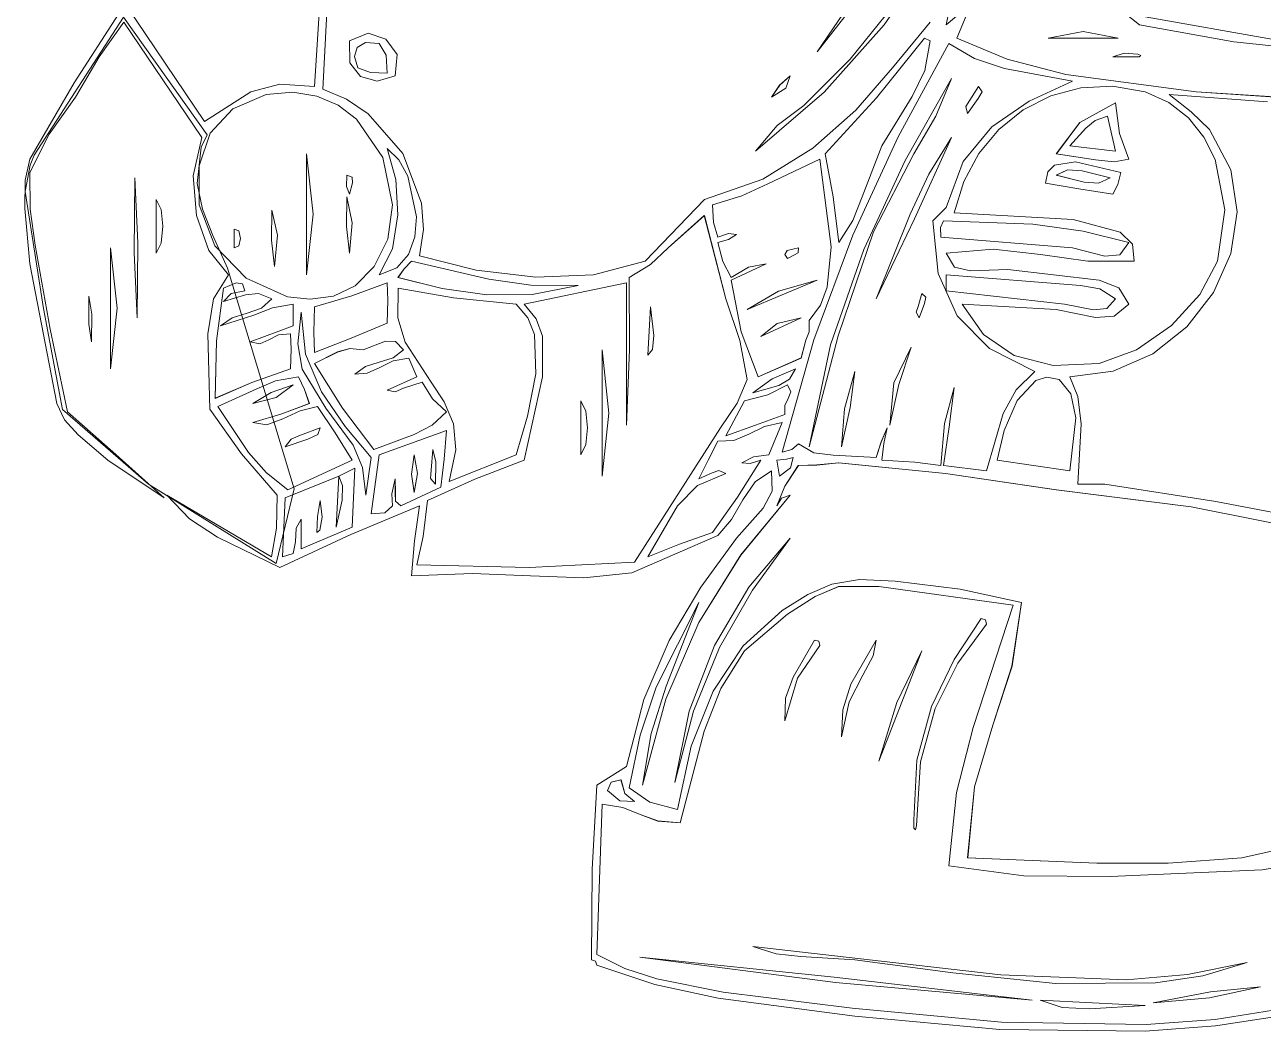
# Model space of a CAD drawing. Header units: inches. Extents: x -1726 to 2926, y -3254 to 1573.
# Drawn here: x -1726 to 1, y -3099 to -1696 of the extents above; entities that cross this region are included whole.
import ezdxf

# ---------------------------------------------------------------- set-up
doc = ezdxf.new("R2010")
doc.units = ezdxf.units.IN
doc.header["$MEASUREMENT"] = 0
doc.layers.add('Layer 1', color=7, linetype='Continuous')

msp = doc.modelspace()

# ---------------------------------------------------------------- linework, layer by layer
at = {"layer": 'Layer 1', "color": 7, "lineweight": 9}
for points in [[(-621.2, -1733.3), (-569.1, -1667), (-523.8, -1594.7), (-463.9, -1512.3), (-452, -1486.7), (-448.9, -1459.8), (-487.4, -1533.8), (-533, -1603.3), (-621.2, -1733.3), (-621.2, -1733.3)], [(-448.9, -1459.8), (-452, -1486.7), (-463.9, -1512.3), (-523.8, -1594.7), (-569.1, -1667), (-621.2, -1733.3), (-533, -1603.3), (-487.4, -1533.8), (-448.9, -1459.8), (-448.9, -1459.8)], [(-415.2, -1508.5), (-463.3, -1592.4), (-516.6, -1671.2), (-575.4, -1743.6), (-640, -1808.2), (-676.8, -1836.4), (-707.4, -1871.8), (-611.4, -1789.9), (-527.7, -1695.7), (-455.2, -1590.3), (-392.7, -1474.8), (-408.5, -1489.2), (-415.2, -1508.5), (-415.2, -1508.5)], [(-392.7, -1474.8), (-455.2, -1590.3), (-527.7, -1695.7), (-611.4, -1789.9), (-707.4, -1871.8), (-676.8, -1836.4), (-640, -1808.2), (-575.4, -1743.6), (-516.6, -1671.2), (-463.3, -1592.4), (-415.2, -1508.5), (-408.5, -1489.2), (-392.7, -1474.8), (-392.7, -1474.8)], [(-164.2, -1684.6), (14.9, -1716.1), (107.1, -1725.9), (199.1, -1725.8), (147.5, -1711.3), (104.5, -1684.1), (71.3, -1645.8), (49.3, -1598.4), (-55.9, -1559.4), (-164.2, -1523.5), (-167.3, -1531.6), (-171.7, -1538.5), (-173.5, -1521.5), (-186.7, -1516), (-187.4, -1558.5), (-181.3, -1601.4), (-164.2, -1684.6), (-164.2, -1684.6)], [(-186.7, -1516), (-173.5, -1521.5), (-171.7, -1538.5), (-167.3, -1531.6), (-164.2, -1523.5), (-56, -1559.4), (49.3, -1598.4), (71.3, -1645.8), (104.5, -1684.1), (147.4, -1711.3), (199.1, -1725.8), (107.1, -1725.9), (14.9, -1716.1), (-164.2, -1684.6), (-181.3, -1601.4), (-187.4, -1558.5), (-186.7, -1516), (-186.7, -1516)], [(-1583.9, -1669.6), (-1475.3, -1830.6), (-1410.8, -1789.5), (-1370.4, -1778.6), (-1321.7, -1781.9), (-1307.1, -1548.2)], [(-1307.1, -1548.2), (-1321.7, -1781.9), (-1370.4, -1778.6), (-1410.8, -1789.5), (-1475.2, -1830.6), (-1583.9, -1669.6)], [(-463.9, -1692.1), (-516.3, -1755.7), (-567.4, -1814.6), (-627.3, -1867.7), (-697.2, -1910.8), (-778.5, -1939.3), (-860.9, -2025.4), (-933, -2044.3), (-1013.6, -2047.6), (-1096.5, -2038), (-1175.6, -2017.9), (-1170.1, -1981), (-1172.7, -1944.3), (-1198.9, -1875.4), (-1247.1, -1819.8), (-1277.3, -1799.5), (-1310.4, -1785.7), (-1298.1, -1553.2)], [(-1298.1, -1553.2), (-1310.4, -1785.7), (-1277.3, -1799.5), (-1247.1, -1819.8), (-1198.9, -1875.4), (-1172.7, -1944.3), (-1170.1, -1981), (-1175.6, -2017.9), (-1096.5, -2038), (-1013.6, -2047.6), (-933, -2044.3), (-860.9, -2025.4), (-778.5, -1939.3), (-697.2, -1910.8), (-627.3, -1867.7), (-567.5, -1814.6), (-516.3, -1755.7), (-463.9, -1692.1)], [(-441.4, -1695.8), (-386.5, -1649.6), (-359.9, -1625.6), (-340.3, -1594.7), (-366.3, -1590.1), (-387.3, -1592.8), (-416.4, -1615.2), (-432.7, -1652.6), (-441.4, -1695.8), (-441.4, -1695.8)], [(-171.7, -1695.8), (-194.3, -1678.4), (-223.7, -1669.9), (-299.1, -1662.1), (-346.4, -1657.6), (-384.2, -1660.9), (-411.3, -1677.9), (-426.5, -1714.5), (-356.6, -1743.9), (-274.4, -1764.9), (-93.1, -1789.4), (24.3, -1796.9), (142.4, -1796.1), (254.2, -1782.6), (352.7, -1752), (96.8, -1734.2), (-40.4, -1719.7), (-171.7, -1695.8), (-171.7, -1695.8)], [(352.7, -1752), (254.2, -1782.6), (142.4, -1796.1), (24.3, -1797), (-93.1, -1789.4), (-274.4, -1764.9), (-356.5, -1743.9), (-426.4, -1714.5), (-411.3, -1677.9), (-384.2, -1660.9), (-346.4, -1657.6), (-299.1, -1662.1), (-223.6, -1669.9), (-194.3, -1678.4), (-171.7, -1695.8), (-40.4, -1719.7), (96.8, -1734.2), (352.7, -1752), (352.7, -1752)], [(28.2, -3076.7), (-65.9, -3091.3), (-164.1, -3098.7), (-366.8, -3096.2), (-568.9, -3077.9), (-759.1, -3052.5), (-847.4, -3033.7), (-928.4, -3006.8), (-930, -3000.8), (-935.9, -2999.3), (-934.7, -2873.1), (-928.4, -2755.8), (-887.2, -2729.6), (-862.8, -2636.5), (-827.4, -2554.1), (-783.6, -2479.9), (-733.7, -2411.2), (-696.5, -2369.8), (-684, -2345.8), (-685, -2317.6), (-707.8, -2332.8), (-724.7, -2358), (-740.5, -2385.4), (-759.9, -2407.5), (-819.8, -2433.7), (-879.8, -2459.9), (-946.5, -2466.6), (-1021, -2464.1), (-1101.7, -2460.5), (-1186.9, -2463.7), (-1182.5, -2415.1), (-1175.7, -2366.3), (-1271.5, -2406.2), (-1370.4, -2452.4), (-1457.1, -2409.9), (-1496.3, -2384.5), (-1527.8, -2351.3), (-1381.7, -2437.4), (-1375, -2397.3), (-1374.2, -2351.3), (-1423.6, -2293.9), (-1467.8, -2231.4), (-1470.5, -2126.5), (-1462.7, -2077.8), (-1441.6, -2044.2), (-1469.1, -2010.2), (-1486.5, -1961.6), (-1490.9, -1906.4), (-1479.1, -1853.1), (-1587.7, -1692.1), (-1622.3, -1740.3), (-1655.1, -1796.9), (-1691.7, -1848.1), (-1718.8, -1901.8), (-1718.5, -1952.9), (-1711.3, -2002.9), (-1690.5, -2120.2), (-1666.3, -2235.2), (-1598.7, -2294.9), (-1531.5, -2355), (-1610.2, -2302.6), (-1651.4, -2267.6), (-1670.2, -2246.4), (-1681.3, -2223.9), (-1718.8, -2029.2), (-1725.8, -1951.7), (-1725.3, -1912.3), (-1718.8, -1883.1), (-1657, -1776.6), (-1595.2, -1680.8)], [(-1375.3, -2446.6), (-1553.5, -2336.3), (-1673.3, -2232.2), (-1699.9, -2091.3), (-1725.3, -1928), (-1718.4, -1891.5), (-1712.7, -1877.5), (-1588.2, -1685.2), (-1471.5, -1849.2), (-1479.8, -1866.5), (-1485.7, -1917), (-1477.9, -1952.8), (-1463.8, -1989.3), (-1443.1, -2035.2), (-1350.1, -2342.6), (-1375.3, -2446.6), (-1375.3, -2446.6)], [(-1273, -1718.3), (-1272.5, -1748.7), (-1257.6, -1767.9), (-1234.4, -1774.5), (-1209.3, -1767), (-1206.8, -1737.2), (-1222.4, -1715.7), (-1247.3, -1707.7), (-1273, -1718.3), (-1273, -1718.3)], [(-1209.3, -1767), (-1234.4, -1774.5), (-1257.6, -1767.9), (-1272.5, -1748.7), (-1273, -1718.3), (-1247.3, -1707.7), (-1222.4, -1715.7), (-1206.8, -1737.2), (-1209.3, -1767), (-1209.3, -1767)], [(-299.1, -1714.5), (-201.7, -1714.5), (-250.4, -1705.2), (-299.1, -1714.5), (-299.1, -1714.5)], [(-201.7, -1714.5), (-299.1, -1714.5), (-250.4, -1705.2), (-201.7, -1714.5), (-201.7, -1714.5)], [(-1261.7, -1755.7), (-1244.1, -1762.4), (-1220.5, -1763.2), (-1221.9, -1738.3), (-1231.8, -1722), (-1250.7, -1720.7), (-1262.4, -1727.5), (-1266.2, -1740), (-1261.7, -1755.7), (-1261.7, -1755.7)], [(-1231.8, -1722), (-1221.8, -1738.3), (-1220.5, -1763.2), (-1244.1, -1762.4), (-1261.7, -1755.7), (-1266.2, -1740), (-1262.4, -1727.5), (-1250.7, -1720.7), (-1231.8, -1722), (-1231.8, -1722)], [(-523.8, -2257.7), (-532.2, -2277.4), (-538.8, -2298.9), (-598.9, -2295.9), (-625.9, -2292.6), (-647.4, -2280.1), (-656.7, -2287.8), (-669.9, -2291.4), (-625.9, -2135), (-571.5, -1989), (-508.2, -1851.9), (-437.7, -1722), (-402.1, -1742.6), (-360.1, -1756.8), (-265.4, -1774.5), (-325.8, -1802.1), (-377.8, -1838.1), (-417.6, -1886.3), (-441.4, -1950.5), (-460.2, -1969.2), (-452.6, -2042.5), (-426.2, -2101.6), (-381.2, -2146.9), (-317.8, -2179), (-343.8, -2204.5), (-362, -2237.8), (-385.2, -2317.6), (-445.2, -2310.1), (-437.2, -2256.3), (-430.2, -2201.5), (-443.7, -2251.7), (-448.9, -2310.1), (-485.2, -2305.3), (-531.3, -2302.6), (-528.5, -2279.3), (-523.8, -2257.7), (-523.8, -2257.7)], [(-531.3, -2302.6), (-485.2, -2305.3), (-448.9, -2310.1), (-443.7, -2251.6), (-430.2, -2201.5), (-437.2, -2256.3), (-445.2, -2310.1), (-385.2, -2317.6), (-362, -2237.8), (-343.8, -2204.5), (-317.8, -2179), (-381.2, -2146.9), (-426.2, -2101.5), (-452.6, -2042.5), (-460.2, -1969.2), (-441.4, -1950.5), (-417.6, -1886.3), (-377.8, -1838.1), (-325.8, -1802.1), (-265.4, -1774.4), (-360.1, -1756.8), (-402.1, -1742.6), (-437.7, -1722), (-508.2, -1851.9), (-571.5, -1989), (-625.9, -2135), (-669.9, -2291.4), (-656.7, -2287.7), (-647.4, -2280.1), (-625.9, -2292.5), (-598.9, -2295.9), (-538.8, -2298.8), (-532.2, -2277.3), (-523.8, -2257.6), (-528.5, -2279.3), (-531.3, -2302.6), (-531.3, -2302.6)], [(-610, -1875.6), (-599, -1935.8), (-591.2, -1999.2), (-571.6, -1968.8), (-558.3, -1935.6), (-531.3, -1864.4), (-488.8, -1796), (-471.1, -1759.4), (-463.9, -1718.3), (-471.4, -1714.5), (-538.3, -1797.5), (-610, -1875.6), (-610, -1875.6)], [(-684.9, -1796.9), (-664.7, -1784.3), (-658.7, -1767), (-673.6, -1780.2), (-684.9, -1796.9), (-684.9, -1796.9)], [(-658.7, -1767), (-664.7, -1784.3), (-684.9, -1796.9), (-673.5, -1780.2), (-658.7, -1767), (-658.7, -1767)], [(-632.5, -2283.9), (-592, -2129.5), (-542.6, -1984.2), (-486.4, -1875.6), (-455.8, -1823.1), (-433.9, -1770.7), (-498.4, -1885.2), (-556.3, -2008.9), (-602.6, -2141.8), (-632.5, -2283.9), (-632.5, -2283.9)], [(-433.9, -1770.7), (-455.8, -1823.1), (-486.4, -1875.6), (-542.6, -1984.2), (-592, -2129.5), (-632.5, -2283.9), (-602.6, -2141.8), (-556.3, -2008.9), (-498.4, -1885.2), (-433.9, -1770.7), (-433.9, -1770.7)], [(-1482.7, -1946.8), (-1460.7, -2004.1), (-1417.1, -2049.2), (-1359.5, -2075), (-1327.8, -2078.3), (-1295.4, -2074.1), (-1265.2, -2059.7), (-1238.6, -2032.9), (-1219.8, -1994.8), (-1213, -1946.8), (-1226.7, -1880.8), (-1263.3, -1827.3), (-1288.9, -1808), (-1318.7, -1795.1), (-1352.3, -1789.8), (-1389.1, -1793.2), (-1435.9, -1812.9), (-1467.3, -1847), (-1482.9, -1892.6), (-1482.7, -1946.8), (-1482.7, -1946.8)], [(-1389.1, -1793.2), (-1352.3, -1789.8), (-1318.7, -1795.1), (-1288.9, -1808), (-1263.2, -1827.3), (-1226.7, -1880.8), (-1213, -1946.8), (-1219.8, -1994.8), (-1238.6, -2032.9), (-1265.2, -2059.7), (-1295.4, -2074.1), (-1327.8, -2078.3), (-1359.4, -2075), (-1417.1, -2049.2), (-1460.7, -2004.1), (-1482.7, -1946.8), (-1482.9, -1892.6), (-1467.3, -1847), (-1435.9, -1812.9), (-1389.1, -1793.2), (-1389.1, -1793.2)], [(-419, -2085.4), (-287.9, -2092.8), (-233.3, -2103.9), (-207.3, -2101.9), (-186.7, -2085.4), (-200.7, -2062.7), (-227.9, -2051.6), (-355.3, -2036.7), (-407.4, -2039), (-429.6, -2033.5), (-441.4, -2014.2), (-375.8, -2008.7), (-309.7, -2016.1), (-243.9, -2025.3), (-179.2, -2025.4), (-181.5, -2001.7), (-198.7, -1984.9), (-264.6, -1967.2), (-430.2, -1958), (-417, -1914.2), (-395.8, -1875.1), (-367.8, -1841.6), (-334, -1814.5), (-295.6, -1794.8), (-253.7, -1783.5), (-209.6, -1781.4), (-164.2, -1789.4), (-131.2, -1804), (-103.8, -1825.4), (-82.3, -1852.4), (-66.6, -1883.7), (-53, -1953.9), (-63.1, -2025.4), (-87.7, -2071.9), (-127.5, -2115.1), (-176.3, -2149.1), (-227.9, -2167.8), (-292.3, -2170.7), (-346.5, -2156.6), (-389.2, -2127.4), (-419, -2085.4), (-419, -2085.4)], [(-227.9, -2167.8), (-176.3, -2149.1), (-127.5, -2115.1), (-87.7, -2071.9), (-63.1, -2025.4), (-53, -1953.9), (-66.6, -1883.7), (-82.3, -1852.4), (-103.8, -1825.4), (-131.2, -1804), (-164.2, -1789.4), (-209.6, -1781.4), (-253.7, -1783.5), (-295.6, -1794.8), (-334, -1814.5), (-367.8, -1841.6), (-395.8, -1875.1), (-417, -1914.2), (-430.2, -1958), (-264.6, -1967.2), (-198.7, -1984.9), (-181.5, -2001.7), (-179.2, -2025.4), (-243.9, -2025.3), (-309.7, -2016.1), (-375.8, -2008.7), (-441.4, -2014.2), (-429.6, -2033.5), (-407.4, -2039), (-355.3, -2036.7), (-227.9, -2051.6), (-200.7, -2062.7), (-186.7, -2085.4), (-207.3, -2101.9), (-233.3, -2103.9), (-287.9, -2092.8), (-419, -2085.4), (-389.2, -2127.4), (-346.5, -2156.6), (-292.3, -2170.7), (-227.9, -2167.8), (-227.9, -2167.8)], [(-396.5, -1781.9), (-391.1, -1789.1), (-396.9, -1798.5), (-411.5, -1819.4), (-414, -1809.7), (-408.3, -1801), (-396.5, -1781.9), (-396.5, -1781.9)], [(-411.5, -1819.4), (-396.9, -1798.5), (-391.1, -1789.1), (-396.5, -1782), (-408.3, -1801), (-414, -1809.7), (-411.5, -1819.4), (-411.5, -1819.4)], [(85.6, -2389.2), (-65.3, -2360.5), (-220.4, -2336.3), (-257.9, -2336.3), (-253.1, -2252.2), (-258.1, -2214), (-269.1, -2186.5), (-208.7, -2178.8), (-153.4, -2154.5), (-106, -2116.9), (-68.9, -2069.2), (-44.6, -2014.7), (-35.8, -1956.4), (-44.8, -1897.8), (-74.3, -1841.9), (-99.7, -1817), (-130.5, -1793.2), (6.4, -1803.3)], [(6.4, -1803.3), (-130.5, -1793.2), (-99.7, -1817), (-74.3, -1841.9), (-44.8, -1897.8), (-35.8, -1956.4), (-44.6, -2014.7), (-68.9, -2069.2), (-106, -2116.9), (-153.4, -2154.5), (-208.7, -2178.8), (-269.1, -2186.5), (-258.1, -2214), (-253.1, -2252.2), (-257.9, -2336.3), (-220.4, -2336.3), (-65.3, -2360.5), (85.7, -2389.2)], [(-287.9, -1875.6), (-233.3, -1884.2), (-207.3, -1886.9), (-186.7, -1883.1), (-199.8, -1847.5), (-205.4, -1804.4), (-254.9, -1831.8), (-287.9, -1875.6), (-287.9, -1875.6)], [(-205.4, -1804.4), (-199.8, -1847.5), (-186.7, -1883.1), (-207.3, -1886.9), (-233.3, -1884.2), (-287.8, -1875.6), (-254.9, -1831.8), (-205.4, -1804.4), (-205.4, -1804.4)], [(-269.1, -1864.4), (-205.4, -1871.8), (-216.7, -1823.1), (-233.9, -1829.4), (-246.6, -1840.1), (-269.1, -1864.4), (-269.1, -1864.4)], [(-216.7, -1823.2), (-205.4, -1871.8), (-269.1, -1864.4), (-246.6, -1840.1), (-233.9, -1829.4), (-216.7, -1823.2), (-216.7, -1823.2)], [(-538.8, -2077.9), (-485.6, -1966.2), (-433.9, -1853.1), (-465.4, -1904), (-491.8, -1960), (-538.8, -2077.9), (-538.8, -2077.9)], [(-433.9, -1853.1), (-485.6, -1966.2), (-538.8, -2077.9), (-491.8, -1960), (-465.4, -1904), (-433.9, -1853.1), (-433.9, -1853.1)], [(-1332.9, -1875.6), (-1323.6, -1959.9), (-1332.9, -2044.2), (-1332.9, -1875.6), (-1332.9, -1875.6)], [(-1332.9, -2044.2), (-1323.6, -1959.9), (-1332.9, -1875.6), (-1332.9, -2044.2), (-1332.9, -2044.2)], [(-1220.5, -1868.1), (-1204.6, -1883.9), (-1191.9, -1906.8), (-1179.9, -1963.3), (-1182.2, -1991.5), (-1191.1, -2016.2), (-1207.3, -2034.6), (-1231.8, -2044.2), (-1213.3, -2008), (-1205.9, -1960.9), (-1208.6, -1911.5), (-1220.5, -1868.1), (-1220.5, -1868.1)], [(-1231.8, -2044.2), (-1207.3, -2034.6), (-1191.1, -2016.2), (-1182.2, -1991.5), (-1179.9, -1963.3), (-1191.9, -1906.8), (-1204.6, -1883.9), (-1220.5, -1868.1), (-1208.6, -1911.5), (-1205.9, -1960.9), (-1213.3, -2008), (-1231.8, -2044.2), (-1231.8, -2044.2)], [(-617.5, -1883.1), (-601.6, -2005.1), (-607.1, -2061.6), (-616.8, -2086.4), (-632.5, -2107.8), (-632.2, -2124), (-636.9, -2135.2), (-643.7, -2160.3), (-703.6, -2186.5), (-727.2, -2123.9), (-741.1, -2051.6), (-692.4, -2029.2), (-716.8, -2033.8), (-741.1, -2047.9), (-752.6, -2025.7), (-759.8, -1999.2), (-745, -1995.3), (-733.6, -1988), (-745, -1986.9), (-759.8, -1991.7), (-765.9, -1971.6), (-767.3, -1946.8), (-726.3, -1934.4), (-689.9, -1917.4), (-617.5, -1883.1), (-617.5, -1883.1)], [(-767.3, -1946.8), (-765.9, -1971.6), (-759.8, -1991.7), (-745, -1986.9), (-733.6, -1987.9), (-745, -1995.3), (-759.8, -1999.2), (-752.6, -2025.7), (-741.1, -2047.9), (-716.8, -2033.8), (-692.4, -2029.2), (-741.1, -2051.6), (-727.2, -2123.9), (-703.6, -2186.5), (-643.7, -2160.2), (-636.9, -2135.2), (-632.2, -2124), (-632.5, -2107.8), (-616.8, -2086.4), (-607.1, -2061.6), (-601.6, -2005.1), (-617.5, -1883.1), (-689.9, -1917.4), (-726.3, -1934.4), (-767.3, -1946.8), (-767.3, -1946.8)], [(-302.8, -1916.8), (-256.4, -1924.6), (-209.2, -1931.8), (-202.1, -1918.3), (-198, -1901.8), (-261.1, -1887), (-290.6, -1891.3), (-299.6, -1900.8), (-302.8, -1916.8), (-302.8, -1916.8)], [(-198, -1901.8), (-202.1, -1918.3), (-209.2, -1931.8), (-256.4, -1924.6), (-302.8, -1916.8), (-299.6, -1900.8), (-290.6, -1891.3), (-261.1, -1887), (-198, -1901.8), (-198, -1901.8)], [(-287.9, -1905.6), (-249, -1915.1), (-228.9, -1916.7), (-212.9, -1909.3), (-251.7, -1899.5), (-272.1, -1897.9), (-287.9, -1905.6), (-287.9, -1905.6)], [(-212.9, -1909.3), (-228.9, -1916.7), (-249, -1915.1), (-287.8, -1905.6), (-272.1, -1897.9), (-251.7, -1899.5), (-212.9, -1909.3), (-212.9, -1909.3)], [(-1572.6, -1909.3), (-1568.4, -1999.7), (-1568.9, -2104.1), (-1573.1, -2013.7), (-1572.6, -1909.3), (-1572.6, -1909.3)], [(-1276.7, -1905.6), (-1269.4, -1908.3), (-1268.8, -1915.9), (-1273, -1931.8), (-1277.2, -1921), (-1276.7, -1905.6), (-1276.7, -1905.6)], [(-1273, -1931.8), (-1268.9, -1915.9), (-1269.4, -1908.3), (-1276.7, -1905.6), (-1277.2, -1921), (-1273, -1931.8), (-1273, -1931.8)], [(-1542.7, -1939.3), (-1535.7, -1953.3), (-1533.4, -1976.7), (-1535.7, -2000.1), (-1542.7, -2014.2), (-1542.7, -1939.3), (-1542.7, -1939.3)], [(-1276.7, -1935.5), (-1269.2, -1971.9), (-1273, -2014.2), (-1277.2, -1977.2), (-1276.7, -1935.5), (-1276.7, -1935.5)], [(-1273, -2014.2), (-1269.2, -1971.9), (-1276.7, -1935.5), (-1277.2, -1977.2), (-1273, -2014.2), (-1273, -2014.2)], [(-1381.6, -1954.3), (-1373.7, -1989.2), (-1377.8, -2032.9), (-1382.1, -1995.9), (-1381.6, -1954.3), (-1381.6, -1954.3)], [(-1377.9, -2032.9), (-1373.7, -1989.2), (-1381.6, -1954.3), (-1382.1, -1995.9), (-1377.9, -2032.9), (-1377.9, -2032.9)], [(-1029.5, -2085.4), (-1012.9, -2105.6), (-1004.2, -2129.9), (-1004.2, -2186.5), (-1029.5, -2302.6), (-1098.5, -2329.1), (-1164.4, -2358.8), (-1170.6, -2409.1), (-1179.3, -2448.7), (-1022.5, -2452.2), (-875.9, -2444.9), (-756.1, -2257.6), (-732.6, -2223), (-718.6, -2190.2), (-729.1, -2135.7), (-748.6, -2077.8), (-778.6, -1961.7), (-829, -2006.8), (-853.6, -2029.9), (-883.4, -2047.9), (-883, -2148.6), (-887.2, -2253.9), (-887.2, -2055.3), (-1029.5, -2085.4), (-1029.5, -2085.4)], [(-887.2, -2055.4), (-887.2, -2253.9), (-883, -2148.6), (-883.4, -2047.9), (-853.6, -2030), (-829, -2006.8), (-778.5, -1961.8), (-748.6, -2077.9), (-729.1, -2135.8), (-718.6, -2190.3), (-732.6, -2223), (-756.1, -2257.7), (-875.9, -2445), (-1022.5, -2452.3), (-1179.3, -2448.7), (-1170.6, -2409.1), (-1164.3, -2358.8), (-1098.5, -2329.2), (-1029.5, -2302.6), (-1004.2, -2186.6), (-1004.2, -2130), (-1012.9, -2105.7), (-1029.5, -2085.4), (-887.2, -2055.4), (-887.2, -2055.4)], [(-1434, -1980.5), (-1427.4, -1983.2), (-1425.2, -1993.6), (-1427.4, -2004), (-1434, -2006.7), (-1434, -1980.5), (-1434, -1980.5)], [(-1434, -2006.7), (-1427.4, -2003.9), (-1425.2, -1993.6), (-1427.4, -1983.2), (-1434, -1980.5), (-1434, -2006.7), (-1434, -2006.7)], [(-186.7, -1999.2), (-199.5, -2016.6), (-220.3, -2018.3), (-265.4, -2006.7), (-448.9, -1991.7), (-449.3, -1978.2), (-445.2, -1969.2), (-320.8, -1973.8), (-250.4, -1983.6), (-186.7, -1999.2), (-186.7, -1999.2)], [(-445.2, -1969.2), (-449.3, -1978.2), (-448.9, -1991.7), (-265.4, -2006.7), (-220.3, -2018.3), (-199.5, -2016.6), (-186.7, -1999.2), (-250.4, -1983.6), (-320.8, -1973.8), (-445.2, -1969.2), (-445.2, -1969.2)], [(-1606.3, -2006.7), (-1597, -2091), (-1606.3, -2175.3), (-1606.3, -2006.7), (-1606.3, -2006.7)], [(-662.4, -2021.7), (-652.6, -2016.5), (-647.8, -2013.8), (-647.4, -2006.7), (-663.2, -2010.5), (-666.4, -2016), (-662.4, -2021.7), (-662.4, -2021.7)], [(-647.4, -2006.7), (-647.8, -2013.8), (-652.6, -2016.5), (-662.4, -2021.7), (-666.4, -2016), (-663.2, -2010.5), (-647.4, -2006.7), (-647.4, -2006.7)], [(-954.6, -2059.1), (-1018.6, -2071.8), (-1081.8, -2072.4), (-1144.1, -2063.5), (-1205.6, -2047.9), (-1196.8, -2036), (-1186.8, -2025.4), (-1078.9, -2050.5), (-1020.6, -2058.6), (-954.6, -2059.1), (-954.6, -2059.1)], [(-1186.8, -2025.4), (-1196.8, -2036), (-1205.5, -2047.9), (-1144.1, -2063.5), (-1081.8, -2072.4), (-1018.6, -2071.8), (-954.6, -2059.1), (-1020.6, -2058.6), (-1078.9, -2050.5), (-1186.8, -2025.4), (-1186.8, -2025.4)], [(-718.6, -2092.9), (-621.2, -2051.6), (-675.3, -2066.9), (-718.6, -2092.9), (-718.6, -2092.9)], [(-621.2, -2051.6), (-718.6, -2092.9), (-675.3, -2066.9), (-621.2, -2051.6), (-621.2, -2051.6)], [(-441.4, -2044.2), (-254.1, -2059.1), (-227.4, -2063.9), (-205.4, -2077.9), (-217.4, -2091.3), (-236, -2093.3), (-276.6, -2085.4), (-441.4, -2066.6), (-441.4, -2044.2), (-441.4, -2044.2)], [(-441.4, -2066.6), (-276.6, -2085.4), (-236, -2093.3), (-217.4, -2091.3), (-205.4, -2077.9), (-227.4, -2063.9), (-254.1, -2059.1), (-441.4, -2044.2), (-441.4, -2066.6), (-441.4, -2066.6)], [(-1449, -2062.9), (-1458.5, -2136.2), (-1460.3, -2216.5), (-1409.4, -2194.3), (-1355.4, -2175.3), (-1354.3, -2148), (-1355.4, -2126.6), (-1372, -2127.9), (-1385.5, -2134.9), (-1398, -2140.5), (-1411.6, -2137.8), (-1351.6, -2115.3), (-1351.6, -2085.4), (-1380.4, -2090.5), (-1406.4, -2100.8), (-1452.8, -2115.3), (-1436.7, -2104.2), (-1415.8, -2098), (-1395.6, -2091), (-1381.6, -2077.9), (-1400.2, -2070.6), (-1418.1, -2072.1), (-1449, -2081.6), (-1437.9, -2070.2), (-1419.1, -2066.7), (-1422.4, -2057.1), (-1431.3, -2055.5), (-1449, -2062.9), (-1449, -2062.9)], [(-1419.1, -2066.6), (-1437.9, -2070.2), (-1449, -2081.6), (-1418.2, -2072), (-1400.2, -2070.5), (-1381.6, -2077.9), (-1395.6, -2091), (-1415.8, -2097.9), (-1436.7, -2104.2), (-1452.8, -2115.3), (-1406.4, -2100.8), (-1380.4, -2090.4), (-1351.6, -2085.3), (-1351.6, -2115.3), (-1411.6, -2137.8), (-1398, -2140.4), (-1385.5, -2134.8), (-1372, -2127.9), (-1355.4, -2126.5), (-1354.3, -2148), (-1355.4, -2175.2), (-1409.4, -2194.3), (-1460.3, -2216.4), (-1458.5, -2136.2), (-1449, -2062.9), (-1431.3, -2055.5), (-1422.4, -2057.1), (-1419.1, -2066.6), (-1419.1, -2066.6)], [(-1220.5, -2055.4), (-1219.8, -2079.7), (-1220.5, -2111.6), (-1270.8, -2132.5), (-1321.7, -2152.8), (-1322.9, -2124.3), (-1321.7, -2089.1), (-1269.9, -2073.5), (-1220.5, -2055.4), (-1220.5, -2055.4)], [(-1321.7, -2089.1), (-1322.9, -2124.3), (-1321.7, -2152.8), (-1270.8, -2132.5), (-1220.5, -2111.6), (-1219.8, -2079.7), (-1220.5, -2055.4), (-1269.9, -2073.5), (-1321.7, -2089.1), (-1321.7, -2089.1)], [(-1134.4, -2332.6), (-1040.7, -2295.1), (-1025, -2241.4), (-1013.2, -2182.4), (-1015.2, -2127.3), (-1024.4, -2104.1), (-1040.7, -2085.4), (-1128.2, -2076.5), (-1205.5, -2062.9), (-1205.8, -2104.1), (-1195.5, -2138), (-1159.2, -2194), (-1141.1, -2221.4), (-1128.3, -2251.9), (-1124.8, -2288.1), (-1134.4, -2332.6), (-1134.4, -2332.6)], [(-478.9, -2104.1), (-471.5, -2084.2), (-469.6, -2075.6), (-475.1, -2070.4), (-480.4, -2088.5), (-483.1, -2096.4), (-478.9, -2104.1), (-478.9, -2104.1)], [(-475.1, -2070.4), (-469.6, -2075.6), (-471.5, -2084.2), (-478.9, -2104.1), (-483.1, -2096.4), (-480.4, -2088.5), (-475.1, -2070.4), (-475.1, -2070.4)], [(-1636.3, -2074.1), (-1632.2, -2099), (-1632.6, -2137.8), (-1636.7, -2112.9), (-1636.3, -2074.1), (-1636.3, -2074.1)], [(-1340.4, -2096.6), (-1334.7, -2154.7), (-1312, -2207.6), (-1279.1, -2255.6), (-1243, -2298.9), (-1250.5, -2351.3), (-1255.2, -2312.8), (-1268.2, -2281.6), (-1306.3, -2230.2), (-1338.9, -2175.7), (-1345.2, -2140.6), (-1340.4, -2096.6), (-1340.4, -2096.6)], [(-1250.5, -2351.3), (-1243, -2298.9), (-1279.1, -2255.6), (-1312, -2207.6), (-1334.7, -2154.7), (-1340.4, -2096.6), (-1345.2, -2140.6), (-1338.9, -2175.7), (-1306.3, -2230.2), (-1268.2, -2281.6), (-1255.2, -2312.8), (-1250.5, -2351.3), (-1250.5, -2351.3)], [(-857.2, -2156.5), (-850.8, -2148.3), (-848.8, -2128.8), (-853.5, -2089.1), (-857.2, -2156.5), (-857.2, -2156.5)], [(-853.5, -2089.1), (-848.8, -2128.8), (-850.8, -2148.3), (-857.2, -2156.5), (-853.5, -2089.1), (-853.5, -2089.1)], [(-699.9, -2130.3), (-643.7, -2104.1), (-676.9, -2112.1), (-699.9, -2130.3), (-699.9, -2130.3)], [(-643.7, -2104.1), (-699.9, -2130.3), (-676.9, -2112.1), (-643.7, -2104.1), (-643.7, -2104.1)], [(-1198.1, -2149), (-1212.5, -2159.9), (-1231.7, -2166), (-1250.9, -2172.1), (-1265.5, -2182.8), (-1248.3, -2181.5), (-1231, -2173.3), (-1212.2, -2164.1), (-1190.6, -2160.3), (-1179.3, -2186.5), (-1220.5, -2205.2), (-1209.3, -2207.4), (-1197.9, -2202.5), (-1171.8, -2194), (-1157.4, -2217.1), (-1138.1, -2235.2), (-1157.8, -2253.9), (-1183.1, -2267), (-1239.3, -2287.6), (-1283, -2230.3), (-1321.7, -2167.8), (-1290, -2152), (-1272.6, -2147.1), (-1254.2, -2149), (-1223, -2136.9), (-1208.9, -2137.3), (-1198.1, -2149), (-1198.1, -2149)], [(-1254.2, -2149), (-1272.6, -2147), (-1290, -2151.9), (-1321.7, -2167.8), (-1283, -2230.3), (-1239.3, -2287.6), (-1183.1, -2267), (-1157.8, -2253.9), (-1138.1, -2235.2), (-1157.5, -2217.1), (-1171.9, -2194), (-1197.9, -2202.5), (-1209.3, -2207.4), (-1220.5, -2205.2), (-1179.3, -2186.5), (-1190.6, -2160.3), (-1212.2, -2164.1), (-1231, -2173.3), (-1248.3, -2181.5), (-1265.5, -2182.8), (-1250.9, -2172.1), (-1231.7, -2166), (-1212.5, -2159.9), (-1198.1, -2149), (-1208.9, -2137.3), (-1223, -2136.9), (-1254.2, -2149), (-1254.2, -2149)], [(-920.9, -2325.1), (-911.5, -2237.1), (-920.9, -2149), (-920.9, -2325.1), (-920.9, -2325.1)], [(-920.9, -2149), (-911.5, -2237.1), (-920.9, -2325.1), (-920.9, -2149), (-920.9, -2149)], [(-520.1, -2253.9), (-507.4, -2197.2), (-490.1, -2145.3), (-514.3, -2195.1), (-520.1, -2253.9), (-520.1, -2253.9)], [(-490.1, -2145.3), (-507.4, -2197.2), (-520.1, -2253.9), (-514.3, -2195.1), (-490.1, -2145.3), (-490.1, -2145.3)], [(-1344.1, -2186.5), (-1335.8, -2204.4), (-1329.2, -2223.9), (-1367.5, -2238), (-1407.8, -2250.2), (-1388.2, -2253.2), (-1365.9, -2245.1), (-1342.1, -2233.9), (-1317.9, -2227.7), (-1293.2, -2264.7), (-1269.2, -2302.6), (-1359.1, -2343.8), (-1389, -2320.3), (-1414.1, -2292), (-1456.5, -2227.7), (-1402.2, -2203.1), (-1376.5, -2192.1), (-1344.1, -2186.5), (-1344.1, -2186.5)], [(-1456.5, -2227.7), (-1414.1, -2292), (-1389, -2320.3), (-1359.1, -2343.8), (-1269.2, -2302.6), (-1293.2, -2264.7), (-1317.9, -2227.7), (-1342.1, -2233.9), (-1365.9, -2245.1), (-1388.2, -2253.2), (-1407.8, -2250.2), (-1367.5, -2238.1), (-1329.1, -2223.9), (-1335.8, -2204.4), (-1344.1, -2186.5), (-1376.5, -2192.1), (-1402.2, -2203.1), (-1456.5, -2227.7), (-1456.5, -2227.7)], [(-651.2, -2175.3), (-659.8, -2190), (-674.8, -2198.4), (-711.1, -2209), (-684, -2189.3), (-651.2, -2175.3), (-651.2, -2175.3)], [(-711.1, -2209), (-674.8, -2198.4), (-659.8, -2190), (-651.2, -2175.3), (-684, -2189.3), (-711.1, -2209), (-711.1, -2209)], [(-587.5, -2283.9), (-575.4, -2229.5), (-568.8, -2179), (-582.9, -2231.3), (-587.5, -2283.9), (-587.5, -2283.9)], [(-568.8, -2179), (-575.4, -2229.5), (-587.5, -2283.9), (-582.9, -2231.3), (-568.8, -2179), (-568.8, -2179)], [(-269.1, -2317.6), (-370.3, -2302.6), (-360.6, -2261.1), (-342.4, -2219.7), (-316.6, -2191.7), (-301.1, -2186.8), (-284.1, -2190.2), (-267.7, -2210), (-260.8, -2243.7), (-269.1, -2317.6), (-269.1, -2317.6)], [(-284.1, -2190.2), (-301.2, -2186.8), (-316.6, -2191.7), (-342.4, -2219.7), (-360.6, -2261.1), (-370.3, -2302.6), (-269.1, -2317.6), (-260.8, -2243.7), (-267.7, -2210), (-284.1, -2190.2), (-284.1, -2190.2)], [(-1407.8, -2223.9), (-1375.4, -2215.2), (-1351.6, -2197.7), (-1382.2, -2208.4), (-1407.8, -2223.9), (-1407.8, -2223.9)], [(-1351.6, -2197.7), (-1375.4, -2215.2), (-1407.8, -2223.9), (-1382.2, -2208.4), (-1351.6, -2197.7), (-1351.6, -2197.7)], [(-662.4, -2197.7), (-658.1, -2207.4), (-661.5, -2216.5), (-666.3, -2226.5), (-666.2, -2238.9), (-707.4, -2253.9), (-748.6, -2268.9), (-722.4, -2220.2), (-690, -2211.4), (-662.4, -2197.7), (-662.4, -2197.7)], [(-722.4, -2220.2), (-748.6, -2268.9), (-707.4, -2253.9), (-666.2, -2238.9), (-666.2, -2226.5), (-661.5, -2216.5), (-658.1, -2207.4), (-662.4, -2197.7), (-690, -2211.4), (-722.4, -2220.2), (-722.4, -2220.2)], [(-950.8, -2295.1), (-943.9, -2281), (-941.6, -2257.7), (-943.9, -2234.3), (-950.8, -2220.2), (-950.8, -2295.1), (-950.8, -2295.1)], [(-950.8, -2220.2), (-943.9, -2234.3), (-941.6, -2257.7), (-943.9, -2281), (-950.8, -2295.1), (-950.8, -2220.2), (-950.8, -2220.2)], [(-1362.9, -2283.9), (-1331.3, -2273.3), (-1317.5, -2267.1), (-1314.2, -2257.7), (-1341.4, -2267.9), (-1354.4, -2273.6), (-1362.9, -2283.9), (-1362.9, -2283.9)], [(-1314.2, -2257.7), (-1317.5, -2267.1), (-1331.3, -2273.3), (-1362.9, -2283.9), (-1354.4, -2273.6), (-1341.4, -2267.9), (-1314.2, -2257.7), (-1314.2, -2257.7)], [(-1138.1, -2261.4), (-1141.3, -2301.3), (-1145.6, -2340.1), (-1201.8, -2366.3), (-1209.1, -2359.7), (-1209.3, -2348), (-1209.3, -2328.8), (-1213.9, -2349.5), (-1213.1, -2366.3), (-1223.9, -2376.1), (-1243, -2377.5), (-1231.8, -2295.1), (-1138.1, -2261.4), (-1138.1, -2261.4)], [(-1231.8, -2295.1), (-1243, -2377.5), (-1223.8, -2376.1), (-1213, -2366.3), (-1213.9, -2349.4), (-1209.3, -2328.8), (-1209.2, -2348), (-1209, -2359.7), (-1201.8, -2366.3), (-1145.6, -2340.1), (-1141.3, -2301.3), (-1138.1, -2261.4), (-1231.8, -2295.1), (-1231.8, -2295.1)], [(-669.9, -2250.2), (-688.6, -2295.1), (-710.2, -2297.9), (-726.1, -2306.3), (-714.7, -2307.4), (-699.9, -2302.6), (-732.5, -2354.3), (-767.3, -2403.7), (-813.1, -2419.7), (-857.2, -2437.4), (-815.9, -2366.4), (-788.1, -2338), (-748.6, -2321.3), (-758.3, -2316.9), (-767.4, -2320.3), (-786, -2328.8), (-773, -2302.5), (-759.8, -2276.4), (-737.5, -2275.2), (-716.4, -2266.3), (-694.5, -2255.9), (-669.9, -2250.2), (-669.9, -2250.2)], [(-759.8, -2276.4), (-773, -2302.5), (-786, -2328.8), (-767.4, -2320.3), (-758.3, -2316.9), (-748.6, -2321.3), (-788.1, -2338), (-815.9, -2366.4), (-857.2, -2437.4), (-813.1, -2419.7), (-767.3, -2403.7), (-732.5, -2354.3), (-699.9, -2302.6), (-714.7, -2307.4), (-726.1, -2306.4), (-710.2, -2297.9), (-688.6, -2295.1), (-669.9, -2250.2), (-694.5, -2255.9), (-716.4, -2266.3), (-737.5, -2275.2), (-759.8, -2276.4), (-759.8, -2276.4)], [(-1183.1, -2347.6), (-1178.5, -2321.2), (-1183.1, -2295.1), (-1186.8, -2322.2), (-1183.1, -2347.6), (-1183.1, -2347.6)], [(-1183.1, -2295.1), (-1178.5, -2321.2), (-1183.1, -2347.5), (-1186.8, -2322.2), (-1183.1, -2295.1), (-1183.1, -2295.1)], [(-1153.1, -2336.3), (-1152.8, -2305.1), (-1156.9, -2287.6), (-1159.1, -2316.6), (-1160, -2328.3), (-1153.1, -2336.3), (-1153.1, -2336.3)], [(-1156.9, -2287.6), (-1152.8, -2305.1), (-1153.1, -2336.3), (-1160, -2328.3), (-1159.1, -2316.6), (-1156.9, -2287.6), (-1156.9, -2287.6)], [(79.9, -2403.7), (-100, -2367.9), (-287.9, -2343.8), (-442.5, -2321.2), (-591.3, -2306.3), (-621.8, -2309.5), (-647.5, -2310.1), (-666.4, -2339), (-677.4, -2366.3), (-671.1, -2355.8), (-658.7, -2351.3), (-727.8, -2434.9), (-786.2, -2529.1), (-832.3, -2635.6), (-864.7, -2755.9), (-852.5, -2683.7), (-831.7, -2617.5), (-786, -2501.1), (-786, -2501.1)], [(-864.7, -2755.8), (-832.3, -2635.6), (-786.1, -2529.1), (-727.8, -2434.8), (-658.7, -2351.3), (-671.1, -2355.8), (-677.4, -2366.3), (-666.3, -2338.9), (-647.4, -2310.1), (-621.8, -2309.4), (-591.2, -2306.3), (-442.5, -2321.2), (-287.8, -2343.8), (-100, -2367.9), (80, -2403.7)], [(-677.4, -2302.6), (-673.7, -2325.1), (-658.3, -2313.3), (-654.9, -2298.8), (-663.8, -2301.5), (-677.4, -2302.6), (-677.4, -2302.6)], [(-654.9, -2298.9), (-658.3, -2313.3), (-673.7, -2325.1), (-677.4, -2302.6), (-663.8, -2301.5), (-654.9, -2298.9), (-654.9, -2298.9)], [(-1288, -2325.1), (-1291.7, -2396.3), (-1283.2, -2358.3), (-1282.9, -2337.8), (-1288, -2325.1), (-1265.5, -2313.8), (-1269.2, -2396.3), (-1340.4, -2426.2), (-1340.4, -2385), (-1347.6, -2397.4), (-1348.3, -2416.4), (-1351.6, -2432.8), (-1366.6, -2437.4), (-1362.9, -2355), (-1288, -2325.1), (-1288, -2325.1)], [(-1362.9, -2355), (-1366.6, -2437.4), (-1351.6, -2432.8), (-1348.3, -2416.4), (-1347.6, -2397.4), (-1340.4, -2385), (-1340.4, -2426.2), (-1269.2, -2396.3), (-1265.5, -2313.9), (-1288, -2325.1), (-1282.9, -2337.9), (-1283.2, -2358.3), (-1291.7, -2396.3), (-1288, -2325.1), (-1362.9, -2355), (-1362.9, -2355)], [(-1317.9, -2381.3), (-1318.5, -2403.6), (-1314.5, -2400.3), (-1311.2, -2381.9), (-1314.2, -2358.8), (-1317.9, -2381.3), (-1317.9, -2381.3)], [(-1314.2, -2358.8), (-1311.2, -2381.9), (-1314.5, -2400.3), (-1318.5, -2403.6), (-1317.9, -2381.3), (-1314.2, -2358.8), (-1314.2, -2358.8)], [(-819.7, -2752.1), (-793.7, -2652.6), (-757.2, -2563.7), (-711.6, -2483.8), (-658.7, -2411.2), (-716.6, -2479.8), (-764.5, -2561), (-799.8, -2652.5), (-819.7, -2752.1), (-819.7, -2752.1)], [(-658.7, -2411.2), (-711.6, -2483.8), (-757.2, -2563.7), (-793.7, -2652.6), (-819.7, -2752.1), (-799.8, -2652.5), (-764.5, -2561), (-716.6, -2479.8), (-658.7, -2411.2), (-658.7, -2411.2)], [(-535.1, -2478.7), (-591.2, -2478.7), (-623.8, -2492.6), (-662.5, -2517.5), (-722.4, -2568.5), (-755.5, -2620.9), (-778.9, -2680.6), (-812.2, -2808.3), (-843.3, -2805.6), (-868.1, -2796.7), (-892, -2786.9), (-920.9, -2782), (-928.4, -2991.8), (-889.2, -3011.3), (-844.9, -3025.6), (-752.3, -3044.2), (-572.5, -3066.7), (-364.1, -3086.1), (-162.8, -3089.4), (-66.4, -3082.1), (26.5, -3067.3)], [(26.5, -3067.3), (-66.4, -3082.1), (-162.8, -3089.4), (-364.1, -3086.2), (-572.5, -3066.7), (-752.3, -3044.3), (-844.9, -3025.6), (-889.2, -3011.3), (-928.4, -2991.9), (-920.9, -2782.1), (-892.1, -2787), (-868.1, -2796.7), (-843.3, -2805.7), (-812.3, -2808.3), (-778.9, -2680.6), (-755.5, -2621), (-722.4, -2568.6), (-662.5, -2517.5), (-623.8, -2492.7), (-591.3, -2478.7), (-535.1, -2478.7), (-347.8, -2504.9), (-347.8, -2504.9)], [(-786, -2501.1), (-845.7, -2619.3), (-867.8, -2686.2), (-883.4, -2759.6), (-854.3, -2779.2), (-816, -2789.5), (-796.7, -2701.5), (-766.3, -2624.8), (-724.3, -2561.3), (-669.9, -2512.4), (-634.3, -2489.9), (-600.7, -2475.3), (-562.4, -2468.9), (-512.6, -2471.2), (-421.9, -2482.5), (-336.6, -2501.1), (-349.7, -2589.8), (-376.3, -2672.1), (-401.8, -2757.9), (-411.5, -2857), (-231.2, -2864.4), (-131.8, -2864.3), (-29.4, -2857), (33, -2843.1)], [(33, -2843), (-29.4, -2857), (-131.8, -2864.3), (-231.2, -2864.4), (-411.4, -2857), (-401.7, -2757.9), (-376.2, -2672.1), (-349.6, -2589.8), (-336.5, -2501.1), (-421.9, -2482.4), (-512.6, -2471.2), (-562.4, -2468.9), (-600.7, -2475.3), (-634.2, -2489.8), (-669.9, -2512.4), (-724.3, -2561.3), (-766.3, -2624.8), (-796.7, -2701.4), (-816, -2789.5), (-854.3, -2779.2), (-883.4, -2759.6), (-867.8, -2686.2), (-845.7, -2619.3), (-786, -2501.1), (-831.7, -2617.5), (-852.5, -2683.6), (-864.7, -2755.8), (-864.7, -2755.8)], [(96.7, -2857.6), (-1, -2873.5), (-212.9, -2883.2), (-333, -2881.9), (-437.7, -2868.2), (-426.8, -2765.7), (-403.8, -2675.4), (-347.8, -2504.8), (-535.1, -2478.7), (-535.1, -2478.7)], [(-347.8, -2504.9), (-403.8, -2675.4), (-426.9, -2765.7), (-437.7, -2868.2), (-333, -2882), (-212.9, -2883.2), (-1, -2873.6), (96.7, -2857.6)], [(-392.7, -2523.6), (-386.7, -2525.1), (-385.2, -2531.1), (-425.1, -2585.8), (-456.8, -2648.7), (-477, -2723.1), (-482.6, -2812), (-484, -2817.9), (-486.4, -2815.8), (-486.4, -2804.5), (-482.4, -2720.7), (-462, -2646.2), (-430.4, -2580.7), (-392.7, -2523.6), (-392.7, -2523.6)], [(-486.4, -2804.5), (-486.4, -2815.8), (-484, -2817.9), (-482.6, -2812), (-477, -2723.1), (-456.7, -2648.7), (-425.1, -2585.8), (-385.2, -2531.1), (-386.7, -2525.1), (-392.7, -2523.6), (-430.4, -2580.7), (-462, -2646.2), (-482.4, -2720.7), (-486.4, -2804.5), (-486.4, -2804.5)], [(-625, -2553.6), (-619, -2555.1), (-617.5, -2561.1), (-648.8, -2606.5), (-666.2, -2665.9), (-665.4, -2634.3), (-654.9, -2605.1), (-625, -2553.6), (-625, -2553.6)], [(-666.2, -2665.9), (-648.8, -2606.5), (-617.5, -2561.1), (-619, -2555.1), (-625, -2553.6), (-654.9, -2605.1), (-665.4, -2634.3), (-666.2, -2665.9), (-666.2, -2665.9)], [(-538.8, -2553.6), (-543, -2575.6), (-557.5, -2602.3), (-576.4, -2639.6), (-587.5, -2688.4), (-585.5, -2650.5), (-574.2, -2614.7), (-538.8, -2553.6), (-538.8, -2553.6)], [(-587.5, -2688.4), (-576.4, -2639.6), (-557.5, -2602.3), (-543, -2575.6), (-538.8, -2553.6), (-574.2, -2614.7), (-585.5, -2650.5), (-587.5, -2688.4), (-587.5, -2688.4)], [(-475.1, -2568.5), (-535.1, -2722.1), (-510, -2640.5), (-475.1, -2568.5), (-475.1, -2568.5)], [(-535.1, -2722.1), (-475.1, -2568.5), (-510, -2640.5), (-535.1, -2722.1), (-535.1, -2722.1)], [(-894.6, -2748.3), (-889.5, -2767.5), (-875.9, -2778.3), (-896.5, -2777.3), (-913.4, -2763.3), (-908.3, -2751.5), (-894.6, -2748.3), (-894.6, -2748.3)], [(-913.4, -2763.3), (-896.5, -2777.3), (-875.9, -2778.3), (-889.5, -2767.5), (-894.7, -2748.3), (-908.3, -2751.5), (-913.4, -2763.3), (-913.4, -2763.3)], [(-711.1, -2980.6), (-365.2, -3020.1), (-190.4, -3026.8), (-105, -3019.7), (-21.9, -3003), (-83.5, -3021.4), (-149.4, -3031.4), (-289.2, -3032.1), (-432.2, -3017.4), (-568.8, -2999.3), (-643.8, -2994.7), (-678.4, -2990.7), (-711.1, -2980.6), (-711.1, -2980.6)], [(-568.8, -2999.3), (-432.2, -3017.4), (-289.2, -3032.1), (-149.4, -3031.4), (-83.5, -3021.5), (-21.9, -3003), (-105, -3019.7), (-190.4, -3026.8), (-365.2, -3020.1), (-711.1, -2980.6), (-678.4, -2990.7), (-643.8, -2994.7), (-568.8, -2999.3), (-568.8, -2999.3)], [(-321.6, -3055.5), (-597.4, -3023.2), (-868.4, -2995.5), (-595.7, -3030.9), (-321.6, -3055.5), (-321.6, -3055.5)], [(-868.4, -2995.6), (-597.4, -3023.2), (-321.6, -3055.5), (-595.7, -3030.9), (-868.4, -2995.6), (-868.4, -2995.6)], [(-3.2, -3036.8), (-74.2, -3051.9), (-153, -3059.2), (-72.9, -3043.8), (-3.2, -3036.8), (-3.2, -3036.8)], [(-153, -3059.2), (-74.2, -3051.9), (-3.2, -3036.8), (-72.9, -3043.8), (-153, -3059.2), (-153, -3059.2)], [(-310.3, -3055.5), (-237.2, -3059.2), (-164.2, -3063), (-241.8, -3067.3), (-279.7, -3065.7), (-310.3, -3055.5), (-310.3, -3055.5)], [(-164.2, -3063), (-237.2, -3059.2), (-310.3, -3055.5), (-279.7, -3065.7), (-241.8, -3067.3), (-164.2, -3063), (-164.2, -3063)]]:
    msp.add_lwpolyline(points, dxfattribs=at)
for points in [[(-209.2, -1740.7), (-209.2, -1740.7), (-172.6, -1740.5), (-172.6, -1740.5), (-172.6, -1740.5), (-170, -1738.8), (-170, -1738.8), (-170, -1738.8), (-174.3, -1736.9), (-174.3, -1736.9), (-174.3, -1736.9), (-193.4, -1735.2), (-193.4, -1735.2), (-193.4, -1735.2), (-209.2, -1740.7), (-209.2, -1740.7), (-209.2, -1740.7), (-209.2, -1740.7), (-209.2, -1740.7), (-209.2, -1740.7), (-209.2, -1740.7), (-209.2, -1740.7)], [(-209.2, -1740.7), (-209.2, -1740.7), (-193.4, -1735.2), (-193.4, -1735.2), (-193.4, -1735.2), (-174.3, -1736.9), (-174.3, -1736.9), (-174.3, -1736.9), (-170, -1738.8), (-170, -1738.8), (-170, -1738.8), (-172.6, -1740.5), (-172.6, -1740.5), (-172.6, -1740.5), (-209.2, -1740.7), (-209.2, -1740.7), (-209.2, -1740.7), (-209.2, -1740.7), (-209.2, -1740.7), (-209.2, -1740.7), (-209.2, -1740.7), (-209.2, -1740.7)]]:
    msp.add_open_spline(points, degree=3, knots=[0, 0, 0, 0, 1, 1, 1, 2, 2, 2, 3, 3, 3, 4, 4, 4, 5, 5, 5, 6, 6, 6, 7, 7, 7, 7], dxfattribs=at)

doc.saveas('drawing.dxf')
